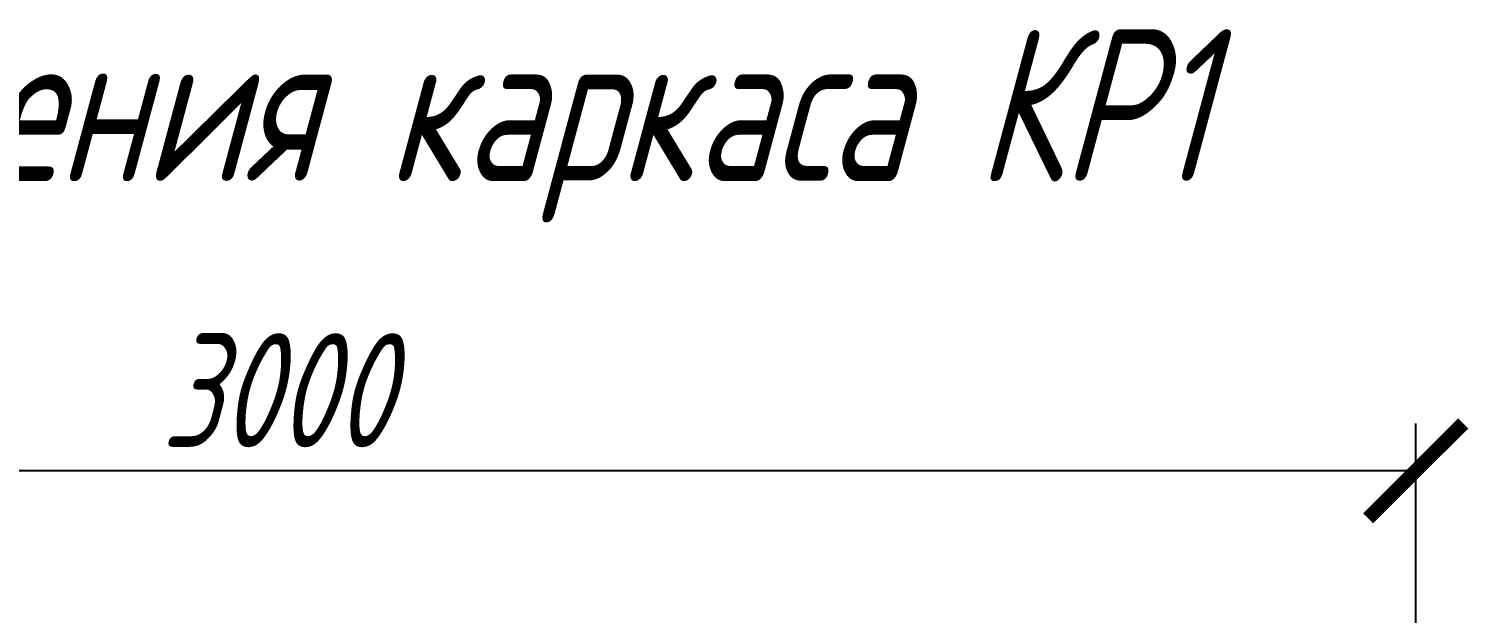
# Model space of a CAD drawing. Header units: millimetres. Extents: x 18535 to 117897, y 11356 to 27315.
# Drawn here: x 35245 to 37140, y 25908 to 26677 of the extents above; entities that cross this region are included whole.
import ezdxf

# ---------------------------------------------------------------- set-up
doc = ezdxf.new("R2010")
doc.units = ezdxf.units.MM
doc.layers.add('Обозначения', color=102, linetype='Continuous', lineweight=25)
doc.styles.add('!Жартун', font='simplex.shx', dxfattribs={"width": 0.7, "oblique": 15, "height": 3})
doc.dimstyles.new('!Жартун_размер', dxfattribs={"dimtxt": 3, "dimasz": 2.5, "dimexe": 1.25, "dimexo": 0.625, "dimtad": 1, "dimdec": 0, "dimtxsty": '!Жартун', "dimblk": 'ARCHTICK', "dimcen": 2.5, "dimaunit": 1, "dimadec": 0, "dimazin": 0, "dimtfac": 1, "dimtdec": 0, "dimtix": 1, "dimtmove": 1, "dimatfit": 2, "dimldrblk": 'NONE', "dimfxl": 1, "dimtfill": 1, "dimlwd": 25, "dimarcsym": 0})

# ---------------------------------------------------------------- blocks, each defined once
blk = doc.blocks.new('_ArchTick')
at = {"color": 0, "linetype": 'ByBlock', "const_width": 0.15}
blk.add_lwpolyline([(-0.5, -0.5), (0.5, 0.5)], dxfattribs=at)
blk = doc.blocks.new('*D159')
at = {"layer": 'Defpoints', "color": 0, "transparency": 16777216}
for p in [(34070.6, 26095.2), (34070.6, 25318), (37070.6, 25318)]:
    blk.add_point(p, dxfattribs=at)
at = {"layer": 'Обозначения', "color": 0, "lineweight": -2, "transparency": 16777216}
for p, q in [((34070.6, 25349.3), (34070.6, 26157.7)), ((37070.6, 25349.3), (37070.6, 26157.7))]:
    blk.add_line(p, q, dxfattribs=at)
at = {"layer": 'Обозначения', "color": 0, "linetype": 'Continuous', "lineweight": 25, "transparency": 16777216}
blk.add_line((37070.6, 26095.2), (34070.6, 26095.2), dxfattribs=at)
at = {"layer": 'Обозначения', "color": 0, "lineweight": 25, "transparency": 16777216, "xscale": 125, "yscale": 125, "zscale": 125, "rotation": 180}
blk.add_blockref('_ArchTick', (34070.6, 26095.2), dxfattribs=at)
at = {"layer": 'Обозначения', "color": 0, "lineweight": 25, "transparency": 16777216, "xscale": 125, "yscale": 125, "zscale": 125}
blk.add_blockref('_ArchTick', (37070.6, 26095.2), dxfattribs=at)
at = {"layer": 'Обозначения', "color": 0, "transparency": 16777216, "insert": (35570.6, 26201.4), "char_height": 150, "attachment_point": 5, "style": '!Жартун', "bg_fill": 3, "box_fill_scale": 1.1, "bg_fill_color": 256, "bg_fill_true_color": 13158600, "bg_fill_transparency": 0}
blk.add_mtext('3000', dxfattribs=at)
blk = doc.blocks.new('_None')

msp = doc.modelspace()

# ---------------------------------------------------------------- texts
at = {"insert": (33733.8, 26676.8), "char_height": 200, "attachment_point": 1, "style": '!Жартун'}
msp.add_mtext_dynamic_manual_height_columns('\\pi46.84155;Схема расположения каркаса КР1', width=3734.513, gutter_width=750, heights=[0], dxfattribs=at)

# ---------------------------------------------------------------- dimensions: what is measured, and where the dimension line sits
at = {"layer": 'Обозначения'}
dim = msp.add_linear_dim(base=(34070.6, 26095.2), p1=(37070.6, 25318), p2=(34070.6, 25318), dimstyle='!Жартун_размер', dxfattribs=at)
dim.commit()
dim.dimension.update_dxf_attribs({"geometry": '*D159', "text_midpoint": (35570.6, 26201.4)})

doc.saveas('drawing.dxf')
